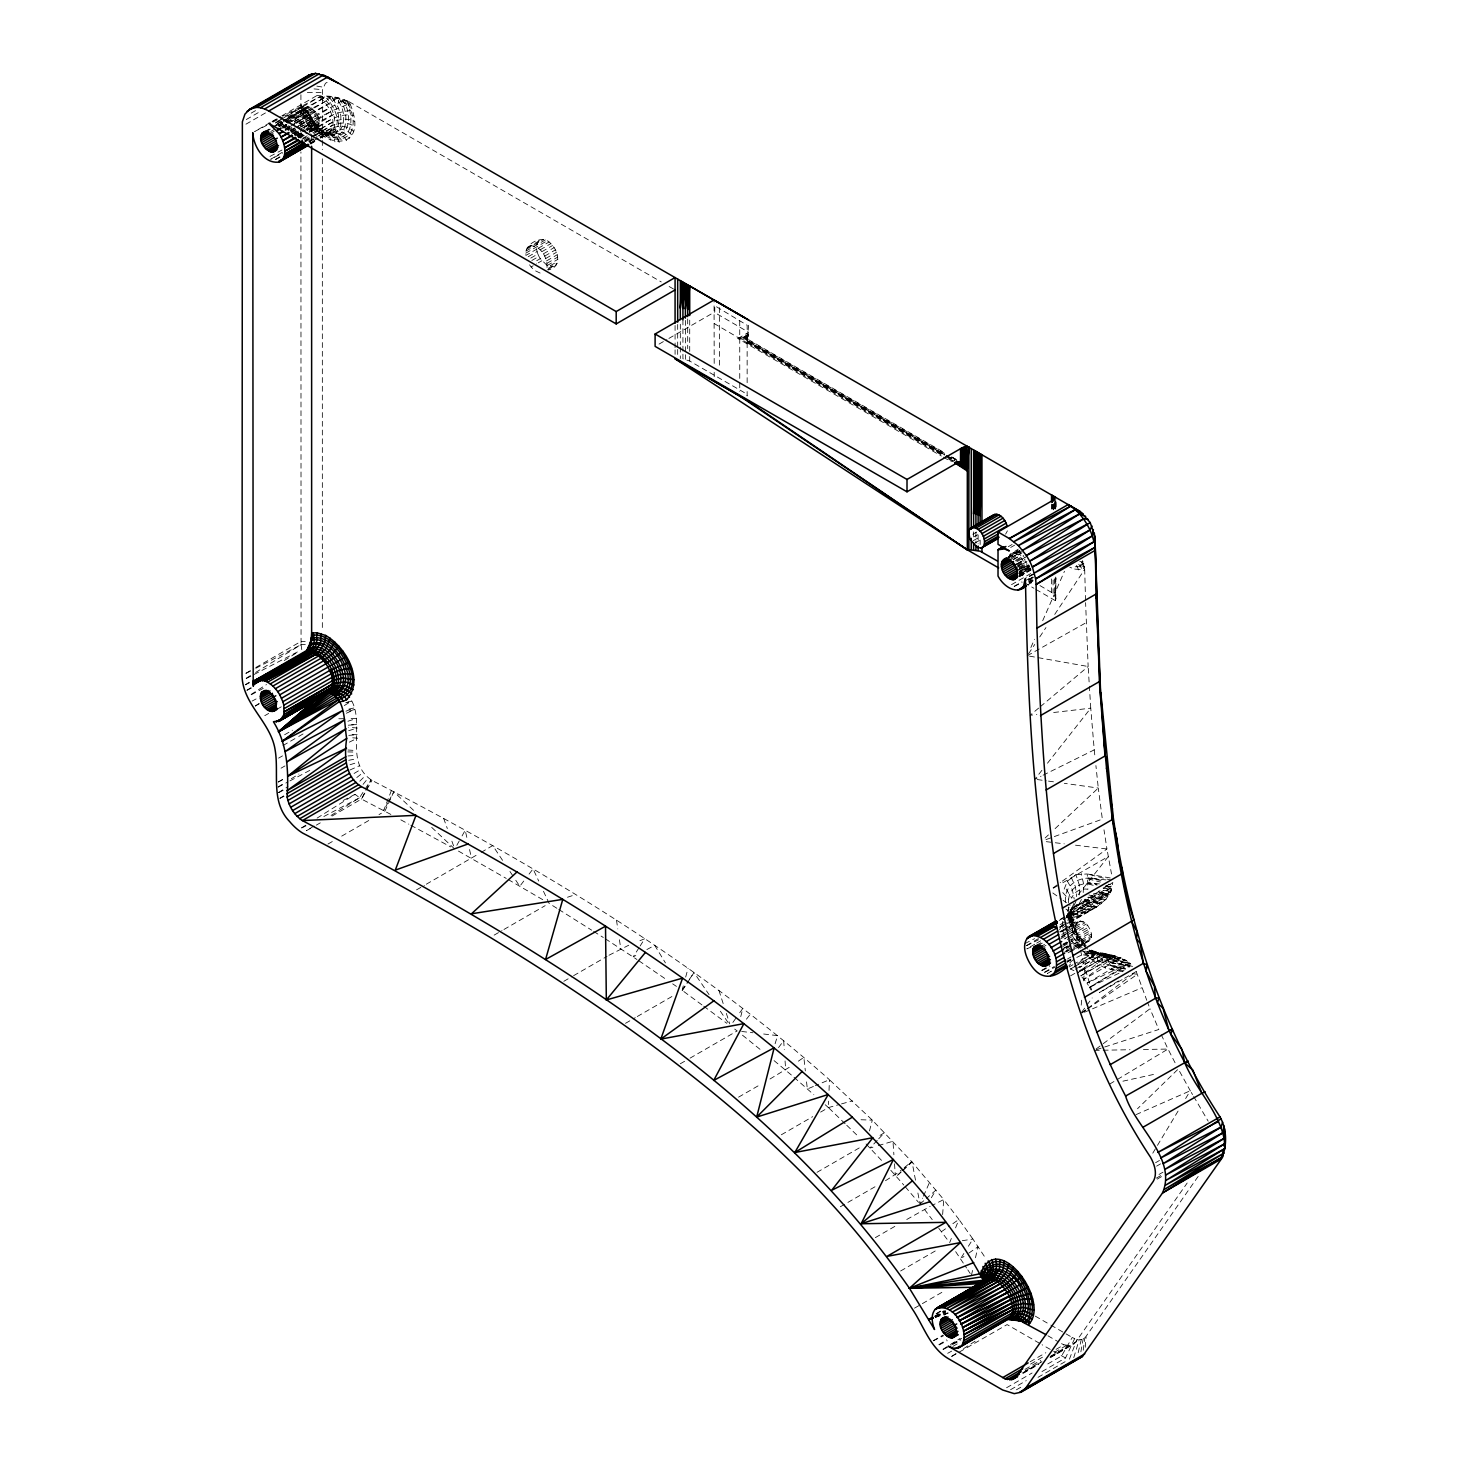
<?xml version="1.0" encoding="UTF-8"?>
<svg xmlns="http://www.w3.org/2000/svg" width="1467" height="1467" viewBox="0 0 1467 1467"><rect width="100%" height="100%" fill="white"/><g stroke="black" fill="none" stroke-linecap="round" stroke-linejoin="round"><path stroke-width="0.75" stroke-dasharray="5 3.75" d="M714.191 363.413L714.062 299.965M1069.186 936.771L1075.604 932.297L1072.029 922.853L1069.938 907.706L1071.13 918.232L1068.361 923.366M1055.782 497.368L1055.506 508.462L1055.451 501.641M1054.736 507.894L1054.773 503.456M1055.158 509.031L1055.213 502.172L1055.121 508.939M1055.708 508.481L1055.763 501.806M1053.599 509.856L1054.168 505.235M1052.169 509.012L1052.224 504.465M1071.13 918.232L1070.855 910.75M322.428 137.146C342.251 130.068 330.405 103.057 316.982 95.538L281.682 115.948M288.265 118.955L303.247 109.97L304.091 107.733C313.425 150.643 373.462 155.924 349.109 101.718C340.142 97.904 328.608 94.328 319.256 97.042L284.946 117.342M346.615 140.685C342.306 131.81 331.78 131.076 323.895 134.817C310.289 132.543 301.615 117.8 300.955 104.835L302.642 106.504C307.978 147.195 357.361 138.155 327.985 99.664L328.058 96.345L325.399 96.895L287.642 119.707M1029.229 567.711L1019.675 573.432C1031.173 571.543 1021.362 551.94 1012.193 553.004L1018.3 549.116M845.139 1123.74L828.433 1107.585L828.653 1101.149M829.038 1090.421L829.423 1079.712C692.516 958.281 533.823 864.448 371.995 780.407C344.287 762.363 364.861 726.073 351.787 700.933L345.699 702.766M1079.565 894.943L1079.217 884.693L1075.879 874.717L1067.389 881.19L1062.768 892.578L1068.673 899.051L1068.306 902.865M322.337 138.21L322.538 89.67L325.399 83.326L328.956 81.272M942.639 1214.566L943.721 1199.566L912.071 1162.011L872.315 1120.128L829.423 1079.712L815.377 1085.635M1065.922 909.118C1071.809 912.456 1074.798 922.358 1069.095 927.181M309.005 131.755L317.789 126.694L319.659 121.816L316.799 113.051L310.234 107.238L306.475 107.091L283.113 120.569M538.957 240.478L536.629 244.934L536.629 249.225L525.919 255.405C523.664 243.815 543.175 233.693 550.822 243.65C558.597 250.619 562.264 267.251 548.236 269.965M529.587 245.906C540.369 244.586 547.888 257.954 547.008 267.581L557.717 261.401M1070.195 951.936L1089.669 940.695C1093.263 936.918 1091.045 930.94 1088.679 927.071C1083.324 916.325 1071.295 922.505 1064.73 928.978M1085.268 1347.274L1086.148 1336.217L1199.181 1174.975M747.143 382.685L747.143 342.856L748.665 324.079M1075.879 874.717L1087.249 873.947L1087.891 889.314C1081.161 887.865 1074.046 891.643 1071.68 898.171L1064.547 886.343M1062.383 921.698L1062.988 931.637L1065.72 938.825M1065.5 902.095C1063.282 881.832 1085.213 873.195 1101.607 880.842M1081.197 1005.17L1081.839 998.55M1083.545 980.873L1084.81 967.615L1080.482 950.396M1122.493 971.759L1105.568 968.092L1099.058 964.883L1092.567 960.372L1091.686 951.038L1100.984 956.557L1129.627 962.975L1133.129 966.46L1108.722 962.26L1129.663 966.533M1078.813 948.947L1071.167 940.274L1079.07 936.606L1082.994 942.217L1081.968 945.61L1073.092 931.655L1067.371 916.527L1072.175 920.891M283.773 117.782L302.77 106.468L306.768 110.282L306.585 111.694C320.136 152.476 370.766 147.177 346.817 100.563C364.018 147.213 322.41 149.396 307.226 110.96L291.273 121.358M1083.214 892.504L1083.563 883.794L1081.289 873.598M1083.251 1350.208L1084.81 1337.721L1086.148 1336.217M1035.867 589.404L1055.451 600.7L1055.983 578.255M1105.843 885.866L1112.426 887.003L1070.543 913.703L1068.856 920.653L1106.045 899.179L1110.977 891.533L1112.83 882.474L1070.525 909.595L1070.543 913.703L1110.977 891.533L1100.562 889.717M321.42 134.322L321.401 130.196L316.964 125.685L306.64 129.518M1080.886 1351.785L1083.178 1338.821L1084.81 1337.721M971.429 1275.3L972.951 1268.717M975.482 1257.732L978.012 1246.748L965.744 1255.239M309.225 132.03L319.036 128.326C341.683 152.623 358.021 120.129 342.581 100.655L342.948 99.096M296.279 123.338L332.312 101.516L334.274 100.196L334.953 97.28C353.749 115.086 339.776 151.945 315.038 125.612M1078.172 1352.721L1081.289 1339.463L1083.178 1338.821M1071.423 919.149L1073.862 926.227L1072.34 929.234L1074.192 933.452M740.762 1016.631L742.797 1008.434L739.075 1013.679M869.473 1130.965L872.315 1120.128L858.598 1119.669M701.96 1004.913L682.082 990.243L683.292 985.861M685.676 977.077L688.078 968.293M1072.34 929.234L1069.938 916.875L1072.23 906.331M1068.673 899.051C1069.901 884.876 1085.543 881.099 1097.114 885.133M1073.826 903.434L1071.167 910.127M1073.771 1357.653L1079.217 1339.646L1081.289 1339.463M775.089 1043.752L777.583 1035.629L761.868 1033.795M296.591 122.586L309.317 114.371L306.768 110.282M309.39 114.114L314.378 123.521L311.371 120.001L313.865 124.347L311.627 123.356L313.094 125.373L314.58 122.88L310.381 116.535L311.627 118.534L311.627 132.507M1010.653 553.682L1008.911 556.947L1020.372 550.07M1092.567 960.372L1086.277 954.687L1087.267 951.625C1096.913 962.499 1111.179 966.588 1125.134 968.257M1075.971 901.233L1072.34 909.375L1066.564 916.582C1071.368 903.324 1084.278 900.206 1096.656 907.028L1106.045 899.179L1093.52 894.54M1007.426 530.852L1005.61 534.153M1066.747 917.113L1072.67 913.703L1063.025 919.332C1072.945 914.766 1082.756 907.816 1085.928 896.777M292.08 121.358L326.169 100.893L330.46 96.584M1069.425 1359.194L1076.98 1339.371L1079.217 1339.646M301.835 105.569L301.083 107.531L284.983 115.893M391.432 790.456L383.639 810.554L387.71 803.036M949.681 1242.659L951.349 1238.441M955.567 1227.879L958.941 1219.425L943.721 1199.566L932.132 1205.397M317.092 130.178L316.964 125.685M1059.651 929.748L1063.08 921.569M1067.353 911.355L1069.058 907.266M747.088 341.903L944.84 454.99L746.996 341.022L747.161 338.547L747.143 342.856L940.695 454.568M917.902 1193.019L919.992 1204.095L922.615 1198.136M923.476 1196.155L929.583 1182.237M1030.879 647.497L1034.51 639.245M1042.689 620.706L1064.492 571.231M413.584 810.334L393.834 791.758L384.886 811.196L378.999 814.607M1041.973 1371.572L1065.519 1357.965L1074.633 1338.638L1076.98 1339.371M332.055 816.055L361.505 799.057L371.096 779.821L364.146 790.603M388.737 801.147L393.834 791.758M1066.619 915.866L1077.016 907.688L1081.637 899.161L1100.837 904.002L1084.095 901.068L1096.656 907.028L1090.806 910.2C1083.324 906.918 1069.7 905.212 1068.434 916.472L1071.222 909.833L1068.141 919.772M456.824 845.304L461.023 837.785M462.068 835.915L465.222 830.267L467.148 838.849M390.864 814.442L361.505 799.057L365.705 791.593M366.75 789.723L371.995 780.407M1074.633 1338.638L1072.249 1337.464L1061.54 1356.003L1047.786 1363.943M931.343 1197.75L935.964 1190.067L926.392 1198.484M1152.769 1153.19L1156.289 1147.322M1157.463 1145.379L1178.569 1110.262M1185.611 1098.563L1190.305 1090.751L1178.258 1069.003L1137.512 1108.74M1076.906 904.259L1068.013 914.051L1077.658 914.564L1090.806 910.2L1081.821 904.992L1095.849 907.468L1082.628 903.874M963.874 1253.478L960.482 1258.869L963.984 1256.449M968.403 1246.253L972.914 1239.047L958.941 1219.425L948.397 1226.797M638.952 947.847L633.176 956.924L639.044 953.77M640.107 946.032L644.71 938.752L636.715 941.979M331.065 815.432L359.507 797.81L362.972 792.4M682.412 990.463L685.878 985.091M687.051 983.293L694.001 972.548L709.056 994.626M308.895 114.848L308.382 112.629L311.627 118.534L310.839 117.635M1028.495 653.86L1034.73 644.471M1039.736 636.953L1045.971 627.564M1054.718 614.416L1084.681 569.324L1082.463 560.559M682.082 990.243L688.041 981.386M689.233 979.626L694.001 972.548M1050.959 1356.975L1075.458 1342.397L1187.17 1183.025M732.877 1022.426L737.846 1015.439M1081.674 1012.212L1085.617 1006.875M1086.937 1005.078L1092.2 997.945M778.519 1047.603L783.69 1040.69L784.295 1049.694M523.756 881.062L519.776 886.288L514.862 878.88M529.074 874.094L533.053 868.867L538.719 881.062M1075.604 932.297L1073.349 925.182L1069.791 924.118M337.172 97.629L334.274 100.196L328.058 96.345M1041.9 770.34L1034.913 779.215L1041.057 776.19M1047.475 763.225L1090.751 708.158L1089.376 686.226M746.428 1019.18L750.389 1014.155M1078.153 894.778L1108.337 856.526L1061.154 883.702M363.064 784.387L368.419 777.748M1067.793 914.326L1070.58 911.19M305.484 107.659C300.13 114.811 307.923 128.326 316.799 127.262M1077.365 921.679C1072.01 928.831 1079.804 942.346 1088.679 941.282M1069.04 965.671L1070.653 963.947M877.229 1140.354L869.931 1148.074L876.202 1146.222M878.696 1138.814L884.528 1132.634L877.156 1137.182M359.8 781.178L365.851 775.218M902.517 1170.446L911.685 1161.589L900.206 1171.014M1045.127 838.005L1048.447 834.888M1055.103 828.635L1098.288 788.054L1095.904 765.591M747.675 339.482L746.85 340.234L745.694 337.997L743.237 337.117L737.883 338.547L941.356 456.017M902.682 1170.629L912.071 1162.011L915.83 1181.944M326.261 134.579C344.122 130.435 330.185 96.859 319.256 97.042L282.929 115.985M323.895 134.817C344.947 135.551 340.692 108.558 329.837 98.271L331.56 96.767L338.455 107.806L340.876 115.71L340.711 126.18L336.071 132.617L321.346 134.451M919.992 1204.095L924.778 1199.878M1038.636 708.103L1030.091 715.273L1036.839 714.484M1040.341 706.672L1088.147 666.513L1085.598 602.644M885.481 1180.715L898.574 1172.353M1080.39 948.012L1075.091 940.549L1079.07 936.606M356.793 777.51L363.468 772.32M1085.763 1009.883L1080.354 1014.009L1085.873 1010.158M1087.56 1008.526L1136.228 971.502L1146.791 1000.347M1081.876 977.004L1086.974 983.11L1126.143 960.5L1114.48 955.824L1093.979 952.321L1102.212 954.375L1077.42 972.969L1108.869 954.834L1088.606 949.809L1102.359 955.164L1125.226 960.041L1103.716 956.319L1126.143 960.5L1129.627 962.975L1089.596 987.291L1091.063 990.207M1075.733 969.339L1095.354 954.669L1114.48 955.824L1080.812 975.867L1108.869 954.834L1097.426 952.945L1115.177 956.044L1084.021 979.278L1121.008 957.914L1100.708 954.284L1115.177 956.044L1082.719 974.766M1096.051 1049.033L1101.442 1045.017M1103.239 1043.66L1150 1008.764L1147.597 1002.456M1073.954 970.677L1070.47 969.027L1075.898 965.048M1077.695 963.709L1088.514 955.732L1095.354 954.669L1090.458 952.431L1102.212 954.375L1079.602 967.413L1101.809 954.357L1090.458 952.431M1053.086 887.828L1060.513 882.456M1062.365 881.117L1106.962 848.99L1103.991 829.809M941.392 1231.712L946.655 1228.026M337.758 97.776L336.218 98.839L338.254 97.904L346.817 104.78L350.118 103.992L346.817 100.563M1087.707 1008.893L1137.31 974.345L1133.074 973.611M769.973 1079.015L791.116 1066.179M798.396 1061.154L803.843 1057.395L805.346 1070.947M300.167 125.557L344.195 99.554M1062.31 928.098L1065.702 925.824M255.24 705.957L259.017 703.482M955.916 1353.619L950.139 1357.342L1007.114 1324.591L1040.158 1343.662M963.599 1348.65L977.059 1339.958M1085.543 600.425L1084.681 569.324L1082.719 569.801L1078.392 563.75L1082.976 561.751L1079.18 561.568M251.132 694.386L266.499 684.557M944.014 1315.184L947.847 1312.745M279.885 798.25L283.626 795.866M1110.977 891.533L1069.993 917.425L1109.345 894.705L1098.691 891.111M943.043 1349.2L960.115 1338.399M246.969 690.168L250.839 687.73M936.038 1316.779L945.683 1310.691M278.565 792.51L288.009 786.587M305.704 825.224L300.02 828.8L306.035 825.829M317.092 818.109L355.032 794.344L361.505 799.057M245.337 684.704L249.225 682.283M284.25 660.535L297.874 652.082M344.305 705.572L351.787 700.933L345.772 702.931M278.015 787.009L283.699 783.47M291.31 778.757L298.901 774.026M313.993 826.013L306.401 830.707L314.396 826.269M1064.143 935.249L1067.573 933.122M936.184 1313.717L942.016 1310.104M938.917 1344.634L946.582 1339.866M1059.229 920.432L1064.767 917.003M246.163 678.231L253.736 673.61M255.625 672.454L301.065 644.691L305.338 644.435M1118.441 980.928L1099.278 992.646L1122.64 979.351M293.033 133.772L296.829 131.462M304.421 126.859L314.47 122.439M294.17 133.717L301.799 129.096M303.724 127.922L332.22 110.758L346.817 104.78L346.579 100.453L342.581 100.655M297.379 135.477L304.953 130.893M306.841 129.738L310.637 127.446M297.288 136.156L304.953 131.498M306.86 130.343L335.521 113.381L352.282 109.86M300.001 137.953L307.557 133.369M309.445 132.232L313.223 129.94M311.481 131.535C323.969 124.255 337.85 111.675 353.712 115.691M290.851 130.581L298.461 125.979M300.368 124.842L311.738 118.387M290.649 131.315L298.259 126.712M281.994 152.476L270.698 159.298L282.764 152.898M304.127 139.548L311.829 134.891M313.755 133.735C325.142 126.29 339.831 114.426 354.391 121.284M285.148 129.481L294.684 123.741M286.743 129.059L294.372 124.475M275.521 159.408L281.407 155.887M304.934 141.731C312.324 133.24 331.45 126.089 334.953 141.841M281.701 127.097L289.366 122.513M282.544 127.061L290.173 122.494M305.888 141.474L313.626 136.834M315.552 135.679C325.931 127.867 341.389 117.543 354.317 126.492M354.097 773.457L361.34 769.111M1009.534 555.039L1017.163 550.455M1014.064 552.967L1017.878 550.693M1016.099 553.682L1019.913 551.39M1012.67 557.002L1020.298 552.417M1018.208 555.021L1022.022 552.747M1013.147 559.587L1020.775 555.021M1016.026 561.146L1023.673 556.561M1021.986 559.257L1025.818 556.965M1017.456 563.731L1025.103 559.147M1015.421 568.371L1026.882 561.494M1019.345 569.123L1026.992 564.538M1024.883 567.142L1028.697 564.85M1019.547 571.617L1029.101 565.895M1024.81 569.489L1028.624 567.197M1024.204 571.397L1029.926 567.967M1021.545 573.45L1030.714 568.169M1109.657 1084.113L1115.488 1080.592M1117.432 1079.437L1168.007 1049.052L1160.654 1033.391M278.675 124.677L286.34 120.111M278.107 125.373L285.735 120.844M309.574 141.455L317.422 136.779M309.134 141.914L316.909 137.293M318.852 136.138C327.875 127.959 343.131 121.504 353.455 131.15M426.329 884.198L479.196 853.556M481.139 852.419L492.71 845.542L502.558 860.359M276.071 122.329L281.847 118.919M283.039 118.479L275.411 122.99L279.647 121.101M310.032 143.088L318.009 138.283L309.665 142.592M331.487 130.435L319.971 137.128C328.388 128.876 343.425 124.952 351.86 135.147M1079.345 971.832L1108.3 954.724M1034.73 944.235L1026.845 948.856L1030.898 947.114M1036.692 943.098L1040.635 940.787M1063.74 944.565L1067.664 942.272L1063.538 944.216M1066.014 947.774L1069.938 945.463M1041.827 970.274L1049.657 965.689M310.509 143.784L318.394 139.163M330.093 132.36L320.301 138.063C328.168 129.738 342.838 127.904 349.549 138.356M1019.29 568.041L1026.973 563.548M1026.607 945.5L1038.434 938.587M1044.614 972.163L1054.406 966.441M1047.401 973.501L1051.326 971.209L1047.42 973.501M1067.004 962.077L1070.928 959.785M1070.47 969.027L1076.173 965.726M1078.08 964.626L1095.152 954.687L1086.9 953.275L1088.514 955.732L1074.889 963.599M251.205 113.124L257.092 109.713M246.291 119.542L260.044 111.602M245.961 124.182L265.6 112.849M270.111 122.623L254.671 131.517L270.882 123.21M272.037 121.523L280.362 116.682M276.291 124.53L281.169 121.706M264.793 131.553L270.625 128.179M272.587 127.061L281.316 122.018M283.259 120.881L307.612 106.834M266.059 131.608L271.908 128.234M273.852 127.097L281.627 122.605M283.589 121.486L308.895 106.871M278.418 125.612L282.984 122.971M284.928 121.853L310.234 107.238M270.753 131.498L276.603 128.124M278.547 127.006L311.627 107.898M270.203 133.57L274.091 131.333M281.884 126.822L286.212 124.328M287.715 123.466L313.021 108.851M282.673 128.344L286.56 126.107M294.354 121.614L314.378 110.043M285.221 129.041L290.338 126.07M291.053 125.667L315.643 111.455M287.587 129.903L291.86 127.446M299.268 123.173L316.799 113.051M290.539 130.508L294.794 128.032M296.371 127.134L317.789 114.774M291.328 132.287L318.596 116.553M291.365 134.414L297.764 130.728M299.708 129.591L319.183 118.369M294.665 134.487L298.553 132.25M300.515 131.113L319.549 120.129M296.059 135.441L319.659 121.816M297.453 136.101L305.906 131.223M307.19 130.49L319.549 123.356M298.81 136.468L302.697 134.212M309.445 130.325L319.183 124.695M298.131 137.641L303.009 134.817M309.812 130.893L318.596 125.832M298.314 137.916L307.061 132.874M527.185 247.813L541.818 239.359M526.396 249.298L543.505 239.433M525.919 251.114L545.302 239.91M525.754 253.168L547.173 240.79M538.316 248.235L549.025 242.055M528.193 256.725L537.105 251.572L536.629 249.225M540.131 249.83L550.822 243.65M530.761 258.1L537.894 253.993L537.105 251.572M541.818 251.719L552.527 245.539M531.824 260.484L538.957 256.377L537.894 253.993M543.34 253.846L554.049 247.666M536.72 260.723L540.278 258.65L547.173 265.527L554.049 266.609M544.66 256.12L555.37 249.94M529.587 264.83L531.109 266.957L536.464 263.858M538.242 262.831L541.818 260.778M545.724 258.504L556.433 252.324M546.513 260.924L557.222 254.745M547.008 263.29L557.717 257.092M547.173 265.527L557.882 259.347M548.31 268.351L557.222 263.198M547.521 269.836L556.433 264.702M659.05 344.103L666.917 339.555M668.897 338.419L714.777 311.939L714.777 305.723L747.161 325.252L747.253 341.811L942.071 454.385M737.883 338.547L748.665 332.312L714.191 312.269M245.961 673.188L253.828 668.659M255.79 667.522L300.918 641.464L305.209 641.464M255.295 706.067L259.237 703.812M264.775 715.676L268.699 713.42M277.391 709.038L281.297 706.801M284.598 734.765L292.446 730.236M283.003 745.511L296.756 737.589M298.718 736.452L304.604 733.06M278.583 758.127L282.508 755.872M281.059 768.176L284.983 765.921M278.253 781.966L284.14 778.555M316.359 825.132L320.283 822.859M327.966 844.057L333.853 840.664M341.701 836.135L371.151 819.136M1008.251 546.714L1012.102 544.495M416.518 889.864L424.366 885.335M1010.69 547.448L1014.541 545.229M1008.067 557.112L1019.748 550.363M1008.232 557.423L1019.895 550.675M1008.544 558.01L1020.225 551.28M1011.166 557.643L1021.564 551.629M1011.276 559.037L1021.014 553.426M1013.11 559.734L1020.904 555.241M1015.421 560.394L1023.764 555.571M1017.254 561.476L1025.03 556.983M1016.814 563.988L1024.608 559.495M1017.273 564.923L1024.993 560.467M1017.438 565.914L1025.598 561.201M1018.942 567.289L1026.735 562.796M1018.832 569.508L1026.625 565.015M1019.198 571.268L1029.357 565.4M1019.07 573.084L1029.045 567.326M1019.198 574.496L1030.201 568.132M1018.832 575.853L1030.512 569.104M1019.198 576.421L1030.879 569.673M1020.39 575.853L1030.017 570.296M1019.382 576.696L1031.063 569.966M1011.497 584.673L1030.751 573.542M1029.247 576.219L1033.098 574M1014.192 586.305L1021.912 581.849M1029.064 579.227L1032.915 577.008M1028.44 580.712L1032.31 578.493M1028.422 581.904L1032.273 579.685M1029.101 582.344L1032.951 580.125M1029.266 583.041L1033.116 580.822M1027.78 584.82L1031.631 582.582L1027.872 584.93M494.141 935.121L502.007 930.591M503.97 929.455L545.174 905.652M563.823 981.313L571.672 976.784M573.634 975.647L607.008 956.392M608.97 955.255L628.738 945.225M625.492 1023.324L635.303 1017.658M637.265 1016.521L672.601 996.13M680.266 1063.795L688.115 1059.266M690.077 1058.129L737.186 1030.934L733.793 1028.44M738.561 1097.151L760.144 1084.681M1070.543 913.703L1111.583 890.011L1103.147 887.847M1060.128 924.668L1067.921 920.176M1069.865 919.057L1077.658 914.564M1067.151 922.688L1059.486 927.126L1068.104 923.311M1069.076 921.588L1084.425 912.731L1079.144 908.458L1090.219 910.439L1079.767 907.835M1069.113 922.193L1101.772 903.324L1087.909 897.602M1070.011 922.211L1090.806 910.2M1068.985 923L1096.656 907.028M1036.491 945.28L1042.322 941.906M1059.834 931.802L1063.74 929.546M1060.036 932.077L1063.923 929.84M1064.877 929.289L1079.492 920.854M1037.939 945.61L1043.789 942.254M1061.503 931.783L1080.757 920.891M1065.867 930.628L1082.114 921.258M1040.69 946.637L1044.577 944.4M1061.851 934.424L1065.996 932.04M1067.701 931.05L1083.508 921.918M1042.083 947.59L1045.971 945.335M1061.54 936.349L1065.867 933.856M1067.389 932.975L1084.902 922.871M1061.209 937.285L1064.785 935.231L1062.236 932.389M1060.953 938.678L1086.258 924.063M1064.162 938.972L1087.524 925.475M1067.261 939.43L1088.679 927.071M1062.786 944.308L1066.674 942.052M1068.251 941.154L1089.669 928.776M1063.703 944.913L1067.261 942.859M1063.208 946.307L1067.811 943.648M1069.058 942.933L1090.458 930.573M1063.245 948.434L1067.701 945.867M1069.095 945.06L1091.063 932.37M1066.106 948.764L1091.411 934.149M1065.996 950.579L1091.54 935.836M1066.106 951.973L1091.411 937.376M1070.69 950.488L1091.063 938.715M1068.068 952.78L1090.458 939.852M1067.444 959.015L1071.02 956.942M1067.132 962.114L1070.782 960.023M1069.81 962.719C1082.701 950.414 1099.425 950.946 1115.177 956.044M1069.058 966.973L1072.945 964.718M781.324 1134.78L812.736 1116.644M820.585 1112.114L828.433 1107.585L839.326 1104.504M1074.302 966.826L1095.354 954.669L1081.656 950.928M1070.525 975.867L1077.677 971.741M1079.455 970.714L1084.81 967.615L1091.65 990.06M1089.596 987.291L1130.452 963.691L1106.411 958.996L1129.627 962.975L1086.974 983.11L1089.596 987.291L1123.227 971.191M1124.584 978.232L1136.228 971.502M817.009 1172.316L862.156 1146.259M840.334 1206.773L875.671 1186.381M875.341 1237.635L894.98 1226.302M906.753 1219.499L930.206 1206.387M900.61 1270.99L935.928 1250.581M1155.574 1162.708L1159.498 1160.452M1156.601 1166.155L1160.525 1163.881M914.491 1308.161L920.396 1304.768M922.358 1303.631L943.941 1291.162M1159.04 1174.444L1162.964 1172.188M1156.344 1178.129L1162.249 1174.737M1157.17 1179.138L1163.074 1175.745M934.662 1316.156L944.345 1310.581M933.25 1340.71L943.079 1335.043M954.375 1337.189L960.207 1333.815M952.083 1343.992L961.729 1338.436M952.872 1346.413L958.648 1343.075M1030.127 1361.779L1045.824 1352.721M1030.567 1364.09L1044.302 1356.15M1056.075 1349.347L1063.923 1344.817L1070.58 1345.642M1025.048 1369.353L1040.763 1360.294M1054.498 1352.354L1066.271 1345.551M1025.323 1370.765L1041.02 1361.706M1050.849 1356.04L1068.508 1345.826M1022.462 1372.984L1042.083 1361.651M1049.932 1357.122L1075.458 1342.397M1023.489 1372.837L1037.224 1364.915M1023.067 1373.369L1038.764 1364.31M1050.537 1357.507L1074.101 1343.9M1006.582 1387.745L1032.09 1373.002M1010.561 1389.707L1026.277 1380.63M1016.429 1389.781L1022.316 1386.388M1038.031 1377.33L1065.5 1361.468M310.619 143.949L314.561 141.676M972.804 534.245L976.619 532.044M973.74 536.94L977.554 534.758M973.226 540.681L978.966 537.38M974.987 543.01L980.726 539.728M1053.288 888.232L1059.192 884.839M1060.403 919.277L1070.323 913.574M936.148 1313.937L941.924 1310.673M310.436 143.546L318.247 139.072M936.038 1317.036L945.683 1311.571M745.694 337.997L748.243 336.566M1027.248 655.749L1086.167 622.65M308.528 141.144L316.505 136.779M318.504 135.679L332.441 128.032M275.576 159.591L281.554 156.309M1069.48 912.621L1073.881 911.007L1084.425 912.731M947.682 1353.307L951.698 1351.107M304.898 140.355L312.929 136.046M314.928 134.964L332.954 125.227M304.696 141.034L318.651 133.497M646.874 949.552L654.704 945.335L665.431 962.902M252.067 701.098L256.083 698.952M278.253 782.039L284.121 778.904M302.77 138.173L310.839 133.882M312.856 132.819L333.009 122.109M270.02 156.419L275.998 153.228M277.996 152.165L281.994 150.037M301.945 139.42L305.943 137.293M746.41 338.95L747.895 338.144M251.279 694.735L263.271 688.371M278.088 787.156L287.917 781.948M289.898 780.902L311.554 769.46M1105.018 886.6L1110.867 883.501M943.153 1349.53L951.001 1345.367M952.963 1344.322L960.793 1340.16M299.25 137.275L307.226 133.094M247.024 690.334L253.021 687.198M323.859 816.496L359.507 797.81M1014.265 586.47L1022.077 582.362M1024.039 581.335L1031.869 577.228M298.094 136.834L302.165 134.707M310.27 130.453L332.606 118.754M278.675 792.657L284.616 789.558M272.844 121.248L280.912 117.048M245.979 673.408L253.846 669.3M255.808 668.274L301.065 644.691L300.918 151.926M246.346 678.487L297.819 651.733M245.374 684.869L249.353 682.797M1029.394 576.366L1033.391 574.275M952.138 1344.175L959.968 1340.104M272.899 122.164L282.966 116.938M294.482 134.561L298.406 132.525M306.236 128.473L331.725 115.27M294.684 135.734L304.641 130.545M343.168 800.487L355.032 794.344M287.697 116.938L321.915 99.279M279.995 798.396L283.993 796.343M1029.394 576.384L1033.391 574.312M277.355 123.466L285.46 119.304M287.495 118.259L301.707 110.96M290.979 132.012L298.865 127.959M300.845 126.951L330.442 111.73M292.3 132.745L296.279 130.71M304.237 126.602L308.217 124.567M939.155 1344.909L947.297 1340.728M278.308 125.594L288.339 120.459M290.338 119.432L324.445 101.957M279.225 126.51L302.77 114.481M282.819 127.409L286.817 125.373M294.812 121.303L326.738 104.982M284.506 128.051L292.391 124.017M294.372 123.026L304.237 117.983M285.093 130.6L291.034 127.556M298.993 123.503L328.773 108.283M288.229 130.508L292.19 128.473M300.13 124.42L306.071 121.376M1044.687 972.419L1054.7 967.321M1066.711 961.215L1070.727 959.161M1024.865 943.574L1034.675 938.623M934.901 1316.467L944.95 1311.406M1020.243 569.233L1028.294 565.235M933.342 1340.82L943.556 1335.74M1018.043 566.115L1026.056 562.136M1041.9 970.586L1049.914 966.606M1043.092 775.181L1094.235 749.875L1090.751 708.158L1052.554 712.632M315.918 131.975C320.374 128.252 327.214 131.828 325.931 137.715M349.311 742.155L357.398 738.176L350.98 737.663M1026.607 945.665L1038.508 939.815M1064.492 952.138L1068.471 950.231M747.437 340.802L944.601 454.477M1063.997 948.269L1067.958 946.398M744.924 337.52L748.427 335.87M748.463 335.613L744.631 337.41L944.565 452.79M744.007 337.227L748.555 335.081M346.414 713.237L354.372 709.533L346.23 712.137M747.216 333.174L748.665 333.963L743.237 337.117L748.61 334.623M1073.496 943.556L1082.426 941.319L1087.212 946.985M349.898 770.01L359.543 765.719M1136.081 1114.608L1190.305 1090.751L1192.543 1094.565M935.102 1316.761L945.5 1312.213M1084.461 1012.248L1141.968 987.731M813.378 1086.479L807.345 1089.027L806.337 1079.987M345.955 711.22L353.914 707.993L345.57 709.808M935.286 1317.073L945.977 1313.002M1076.063 946.472L1082.151 944.656L1086.148 945.555M1045.989 839.619L1052.242 837.345M1054.333 836.575L1102.34 819.154L1098.288 788.054L1064.345 783.323M567.491 897.254L575.669 894.522M935.341 1317.366L948.25 1313.093M347.917 721.251L356.188 718.555L347.496 718.665M1096.399 1049.675L1158.82 1029.486L1150 1008.764M348.688 730.713L357.196 728.035L348.541 727.247M1078.667 569.929L1076.595 565.584L1083.893 564.117L1081.289 562.833L1084.461 566.629L1082.719 569.801L1074.321 569.049L1069.791 567.197M350.008 764.729L358.113 762.217M878.293 1145.599L892.963 1141.253L893.898 1154.767M841.508 1103.899L852.4 1100.837M1084.498 952.321C1096.564 948.544 1109.675 957.713 1111.894 969.907L1125.171 970.787M1122.933 1081.179L1156.124 1073.881M348.724 760.291L357.086 758.714M962.352 1240.697L972.914 1239.047L985.751 1258.448M348.798 735.37L357.325 734.655L348.761 734.692M1072.872 913.721L1084.113 912.804L1076.485 911.154M347.991 755.963L356.518 755.303M348.321 725.193L356.829 724.606L348.302 724.863M1076.191 931.508L1070.543 932.517L1075.091 940.549M329.855 133.332L337.465 135.202L343.131 142.061M339.207 142.446C336.071 129.664 319.733 136.303 313.736 125.979M1094.254 1050.372L1100.947 1050.262M1103.184 1050.225L1130.012 1049.73M1143.435 1049.492L1168.007 1049.052L1175.195 1063.025M338.822 718.757L345.332 718.683M307.355 92.458L322.337 92.458M347.826 751.911L356.389 752.094M347.972 750.004L356.499 750.591M316.982 95.538L320.631 95.795M314.03 88.919L322.538 89.67M1110.354 965.323L1129.572 967.01M1105.935 879.888L1088.001 878.165L1101.552 880.512M1099.388 883.923L1088.312 882.804L1097.078 884.326M1089.266 950.561L1103.111 959.821L1130.452 963.691M741.679 1031.466L752.883 1032.768M1046.301 841.673L1053.049 842.48M1055.286 842.755L1064.272 843.837M1075.513 845.194L1106.962 848.99L1111.509 873.965M1105.861 886.196L1112.426 887.003L1070.525 909.595L1112.701 885.243L1108.612 884.179M1105.513 957.841L1126.143 960.5M1037.169 779.545L1046.228 780.792M1048.502 781.122L1055.286 782.058M326.518 133.112L329.25 133.515M1102.359 955.164L1121.008 957.914M1086.9 953.275L1095.354 954.669M316.854 86.113L323.125 87.176M1125.226 968.55L1110.574 966.001L1125.537 969.21M1110.226 877.963L1087.249 873.947L1110.556 879.98M1093.612 893.348L1108.429 895.934L1098.16 892.614M1088.056 897.144L1105.054 900.133L1088.789 895.09M1083.435 954.852L1088.514 955.732M1029.504 656.134L1088.147 666.513L1089.247 684.044M1102.212 954.375L1085.25 949.956M1108.208 961.27L1133.129 966.46M747.143 391.542L747.161 395.98A15.147 8.747 0 0 0 743.237 391.964L689.71 361.047L682.925 358.792L682.925 354.207M1084.993 899.363L1101.772 903.324M1088.899 894.98L1106.045 899.179M1098.618 892.009L1109.345 894.705M1088.367 884.069L1094.694 885.683M1088.147 878.898L1100.415 882.07M1080.097 565.473L1084.461 566.629L1073.734 566.812L1074.321 569.049M540.131 273.064L534.593 270.441L531.109 266.957M1081.289 562.833L1083.765 563.53M319.036 128.326L324.299 131.883M325.161 132.323L328.81 135.056L330.478 140.245M1061.54 1343.644L1063.923 1344.817M1065.519 1357.965L1042.102 1344.781M400.858 819.851L408.835 824.179M410.833 825.261L450.736 846.899M458.456 851.08L506.262 878.421M322.08 130.618C347.202 149.267 352.135 111.712 338.254 97.904L338.639 102.782M1095.299 952.303L1100.984 956.557L1105.568 968.092M946.802 456.109L954.705 460.638M743.237 337.117L944.73 453.45M952.321 457.319L956.264 459.574L951.441 457.007M946.582 455.614L954.485 460.143M349.109 101.718L661.25 281.939M669.154 286.505L675.077 289.916M951.881 457.044L955.879 459.354M951.405 457.301L955.347 459.574M741.55 337.172L945.023 454.642M947.004 455.797L954.889 460.345M946.783 456.054L954.705 460.601M739.735 337.648L943.226 455.137M945.188 456.274L953.092 460.84M948.599 459.134L954.522 462.563M943.336 457.154L951.239 461.72M1018.685 573.285L1026.405 577.76M1028.349 578.878L1032.218 581.097M1039.938 585.571L1053.086 593.31L1055.983 598.444M1024.131 582.619L1033.923 588.267M1091.631 950.488L1096.326 954.265L1099.058 964.883M1035.299 1316.137L1048.923 1324.004M1050.867 1325.123L1072.249 1337.464M1047.933 1335.795L1057.652 1341.406M949.938 458.933L953.88 461.206M508.187 879.54L543.248 899.968M714.191 323.547L747.143 342.856M556.855 908.256L549.098 903.397L543.45 891.202M558.78 909.485L591.696 930.188M593.64 931.398L603.322 937.486M605.248 938.715L636.935 959.491M638.823 960.775L665.156 978.709M672.675 983.844L676.452 986.411M1091.503 950.103L1094.235 951.991M1052.793 892.945L1061.356 899.088M1063.062 900.316L1066.491 902.755M703.738 1006.215L726.843 1023.306M742.485 1035.207L761.923 1050.849M774.063 1060.623L792.345 1075.824M794.014 1077.291L813.837 1094.73M825.188 1104.724L828.433 1107.585M1085.323 947.535L1076.503 937.505M1082.243 947.865L1074.156 938.678M431.701 827.37L454.733 849.063L451.029 838.794M321.2 95.85L323.639 98.197L324.317 96.07L327.985 99.664M316.12 125.52L321.401 130.196M846.752 1125.281L858.03 1136.192M866.08 1143.985L881.869 1160.764M890.817 1170.299L903.782 1185.024M1084.443 944.766L1078.153 936.808M1087.579 949.039C1076.833 937.633 1069.04 922.706 1068.269 906.881M1083.324 951.349L1086.277 954.687M311.187 118.9L314.58 122.88L309.317 114.371M905.249 1186.766L918.525 1202.372M314.085 122.238L317.862 126.804M924.412 1209.303L932.242 1219.645M938.77 1228.264L948.287 1240.825M331.762 96.785L334.274 100.196M1082.994 942.217L1075.971 931.142M311.132 118.955L314.378 123.521M328.535 96.382L329.837 98.271M720.352 1011.203L729.136 1024.076M1067.389 881.19L1072.377 889.901L1074.192 899.051M955.677 1251.663L966.551 1268.001M967.78 1269.835L970.2 1273.484M509.948 871.471L513.633 877.028M1193.661 1096.454L1208.185 1121.191M538.957 256.377L540.278 258.65M1071.203 877.284L1075.458 886.746L1076.613 896.575M344.323 99.793L346.817 104.78M1073.349 925.182L1073.862 926.227M309.537 114.481L311.499 118.442M443.621 818.274L447.325 828.543M718.94 990.463L723.653 1005.06M726.348 1013.404L729.722 1023.838M1079.95 948.25L1069.92 905.212M469.55 849.558L471.475 858.14M308.162 115.471L307.226 110.96L306.585 111.694L305.686 109.255L305.613 112.574L304.989 108.595L303.247 109.97L302.77 106.468M616.488 920.176L617.79 928.886M619.422 939.76L620.743 948.452M301.065 644.691L301.78 649.661M1094.235 749.875L1094.95 756.624M1053.398 503.896L1053.838 509.672M894.522 1163.789L895.292 1175.049M785.065 1060.953L785.67 1069.956M1052.444 504.281L1052.499 508.737M1054.351 503.309L1054.406 509.929M1054.846 501.329L1054.901 508.132M1055.58 501.659L1055.598 508.315M1055.25 502.044L1055.268 508.682M739.735 320.925L739.753 380.576M739.753 382.777L739.753 391.634M714.191 372.27L714.209 376.707M1055.983 501.952L1055.983 508.682M1055.782 501.916L1055.782 508.811M1055.782 577.044L1055.782 599.801M1055.231 501.549L1055.231 508.847M1055.231 577.961L1055.451 600.7M1054.333 503.199L1054.333 510.278M1054.333 578.933L1054.333 594.465M1053.086 504.171L1053.086 510.351M1053.086 579.978L1053.086 593.31M1051.546 504.061L1051.546 509.324M1051.546 578.933L1051.546 592.265M980.139 540.094L980.139 544.532M978.122 534.923L978.122 543.817M975.922 532.173L975.922 543.285M973.611 531.861L973.611 536.299M719.362 307.667L719.38 366.805M689.71 320.118L689.71 354.225M689.71 356.499L689.71 361.047M687.693 318.907L687.693 348.633M685.401 320.429L685.401 352.447M685.401 354.739L685.401 359.305M682.925 319.898L682.925 351.933M680.321 324.207L680.321 344.8M680.321 347.092L680.321 358.535M677.681 324.464L677.681 347.166M677.681 349.439L677.681 356.261M675.077 325.472L675.077 347.679M675.077 349.898L675.077 354.354M322.337 140.484L322.337 149.634M322.337 158.784L322.337 630.021M311.627 134.781L311.627 143.931M300.918 94.732L300.918 131.333M300.918 133.625L300.918 138.21M900.995 1171.931L896.41 1176.369L901.105 1172.06M1029.321 566.519L1019.73 572.112L1029.412 566.61M1033.135 577.246L1029.174 579.355L1033.135 577.264"/><path stroke-width="1.5" d="M748.665 319.953L714.062 299.965L655.107 334.018L655.107 346.377L907.009 491.812L955.182 463.994C960.427 459.886 967.597 464.984 967.321 471.017L967.321 549.813L998.66 567.912M1020.867 1392.256L1025.836 1387.91L1162.524 1192.928C1177.433 1158.435 1134.413 1125.794 1125.592 1096.051C1050.427 952.798 1043.404 786.44 1036.912 628.169L1095.794 594.19L1100.965 702.711L1094.895 536.482L1090.201 522.564L1080.427 511.671L327.691 76.999L315.533 73.35L308.767 75.129L249.885 109.126L244.952 114.096L242.367 121.798L242.037 675.462C242.422 704.38 270.992 722.094 275.154 750.059C279.133 774.044 270.478 801.881 289.659 821.575C293.382 826.031 297.654 830.029 302.605 833.054C366.182 865.952 428.749 900.72 490.216 937.395C588.725 997.578 684.227 1063.538 769.552 1141.583C823.464 1191.699 873.268 1246.822 912.529 1309.297C923.642 1325.985 930.078 1347.77 948.232 1358.589L1002.658 1390.001L1014.265 1393.65L1020.867 1392.256L1082.481 1356.443L1221.406 1158.93C1227.329 1146.112 1226.98 1129.407 1220.012 1116.9C1149.78 1010.103 1117.249 883.446 1106.393 757.375L1104.999 755.982L1099.37 681.605L1094.895 536.482M1072.78 955.695L1133.808 919.919C1128.343 903.122 1122.988 885.316 1122.182 867.896L1119.798 864.943L1116.992 838.721L1112.389 819.503L1112.408 808.299L1112.261 818.458L1112.224 806.997L1100.818 692.882C1108.172 818.971 1124.584 948.892 1184.474 1062.053C1195.843 1090.036 1221.039 1112.83 1224.945 1143.618L1166.1 1180.275L1224.853 1148.606L1224.963 1132.047M675.077 358.792L739.771 396.072L967.321 549.813L747.161 400.399L675.077 358.792L967.321 549.813L968.88 549.63L968.88 447.178L966.57 446.408L964.387 464.489L964.369 446.94L962.352 463.059L962.352 447.655L967.321 446.28M966.331 466.964L956.447 461.243L966.331 466.964L966.57 446.408L965.194 465.259L959.29 461.848M1053.691 500.742L1053.746 496.176L1053.783 500.669M1052.261 502.191L1052.352 495.369L1052.426 502.062M292.887 662.259C306.181 658.463 311.187 645.498 311.627 633.102L316.78 632.735L325.637 635.449L324.757 641.886L320.356 650.138L315.717 654.429L267.544 682.228C262.685 679.129 255.038 680.193 253.204 686.281L252.746 132.635C253.424 146.04 263.858 164.176 279.133 162.067L308.657 145.068M325.454 692.717C346.487 693.158 343.81 723.965 346.689 738.414C344.177 755.432 344.727 776.52 361.304 786.587C536.39 877.834 708.891 979.993 852.327 1117.194C901.527 1167.017 951.423 1219.48 983.99 1281.865L909.43 1288.246C760.548 1074.688 527.276 940.732 302.404 820.585C294.354 815.322 288.926 806.447 287.147 797.058C288.669 771.349 287.587 744.319 273.43 721.746L280.179 720.572L328.168 692.901C334.861 689.178 343.131 693.561 346.634 699.704C364.77 679.753 345.625 646.91 325.637 635.449M981.075 454.22L980.139 515.65L981.955 454.733L981.955 522.655M977.04 451.891L975.922 514.404L978.122 452.514L978.122 523.829M979.149 453.12L978.122 514.935L980.139 453.688L980.139 524.544M974.785 450.589L973.611 514.092L975.922 451.249L975.922 525.516M1224.23 1146.497L1224.908 1135.036M1224.945 1143.618L1165.825 1174.994L1224.322 1138.3L1224.578 1128.838M964.369 446.94L963.782 463.902L959.803 461.61M312.746 632.864C315.588 639.539 314.396 648.744 307.832 652.778L259.879 680.56L311.866 651.568L316.597 644.288L316.78 632.735M688.738 285.442L687.693 309.757L689.71 286.01L744.888 317.862M982.688 547.338C988.391 540.149 979.608 525.003 970.476 528.157L968.66 531.457L969.925 539.141L977.169 547.374L981.111 548.053L997.963 538.554M686.574 284.195L685.401 308.987L687.693 284.836L687.693 316.615M1036.912 628.169L1036.105 584.453L1094.84 547.484L1094.364 533.071M681.623 281.334L680.321 308.198L682.925 282.086L682.925 319.898M684.172 282.819L682.925 308.473L685.401 283.516L685.401 318.137M1221.773 1154.511L1221.406 1158.93L1162.524 1192.928L1222.598 1156.968L1222.946 1150.623M273.082 673.316L252.856 683.915L304.861 654.777L308.95 645.828M1025.286 1323.014C1044.467 1300.404 1001.466 1238.221 982.01 1276.198C996.423 1232.775 1046.815 1297.708 1028.422 1321.18L1025.286 1323.014C1019.968 1316.247 1011.02 1317.018 1004.235 1320.575C1009.461 1315.459 1016.209 1322.464 1020.5 1319.291C1028.679 1311.736 1025.378 1298.845 1021.362 1289.951C1017.42 1273.686 987.328 1256.816 983.99 1281.865C992.481 1237.249 1045.604 1300.312 1022.462 1320.502L1022.371 1321.95L1045.989 1334.677M961.362 462.71L962.352 447.655L907.009 479.452L907.009 491.812M967.321 471.017L954.522 462.563L967.266 469.935L968.88 447.178L966.57 467.441L956.686 461.775M260.778 137.256C262.868 123.998 278.675 138.246 276.841 146.535C274.751 159.793 258.944 145.545 260.778 137.256L268.571 132.764M277.391 709.038C268.003 717.583 255.771 699.722 262.19 691.709C271.248 688.353 280.142 703.573 274.494 710.725M940.2 1323.032C942.272 1309.774 958.079 1324.023 956.246 1332.311C954.173 1345.569 938.367 1331.321 940.2 1323.032L947.975 1318.54M1004.18 559.349C1013.184 558.047 1021.931 573.359 1014.504 579.52C1004.345 581.079 994.993 561.549 1007.077 557.68M1049.749 963.746C1040.341 972.273 1028.11 954.43 1034.528 946.398C1043.587 943.061 1052.481 958.281 1046.833 965.433M1052.994 974.932C1063.703 960.628 1048.116 933.635 1030.366 935.744M968.88 447.178L967.065 468.908L955.769 462.307M303.889 655.419L303.412 656.758C320.063 633.066 353.419 686.593 326.114 693.799L278.198 721.544L328.168 692.901C336.016 687.143 330.478 677.057 331.505 669.465C327.416 659.728 314.671 645.517 303.816 654.722L254.323 684.08L275.448 671.959M1006.014 1319.768C1026.552 1311.626 1004.198 1269.964 985.017 1280.214L935.304 1309.206C930.408 1314.835 932.113 1323.179 934.552 1329.505L909.43 1288.246L960.408 1242.604L886.948 1256.394L945.793 1222.341L861.129 1223.753L893.458 1159.443L831.679 1190.287L872.883 1137.695L794.821 1152.53L828.232 1094.51L756.697 1117.084L774.173 1047.75L713.714 1080.446L743.916 1023.618L660.792 1039.131L682.577 978.141L606.329 999.981L605.523 926.19L545.559 959.51L562.778 899.363L471.475 913.794L517.044 871.93M1017.511 1376.724L1011.698 1379.64L1005.042 1378.815L948.232 1346.211L953.568 1348.246L958.318 1347.935L1011.918 1316.596L1018.171 1316.009L1022.554 1317.238L1028.422 1321.18L1028.514 1324.591C1051.399 1301.632 997.523 1228.429 980.671 1273.631L909.43 1288.246L975.775 1287.274M1224.322 1138.3L1164.835 1169.401L1223.001 1132.744L1223.79 1125.519M961.894 1345.294C970.255 1330.257 952.963 1300.954 935.304 1309.206L983.257 1281.626C1001.356 1263.765 1028.422 1305.905 1010.176 1318.851C1005.665 1320.392 1014.816 1313.02 1012.432 1309.903C1012.56 1305.08 1011.185 1300.367 1009.186 1296.021C1004.913 1287.513 995.708 1276.143 985.017 1280.214L937.101 1307.867L987.108 1279.371C993.672 1275.336 994.644 1266.094 991.619 1259.53M1008.874 1263.857L1006.417 1272.054L999.155 1280.856L949.589 1309.976L1001.869 1282.91L1009.864 1274.658L1013.385 1267.268M1096.601 1032.291L1155.483 998.293L1154.401 986.264L1146.039 971.172L1146.864 964.626L1143.325 963.342L1084.443 997.322M984.669 1282.158L984.834 1275.41L981.313 1270.532L982.01 1276.198M349.219 662.314L331.505 669.465C335.301 677.241 336.878 691.012 326.114 693.799L275.924 721.929L279.757 719.71M346.634 699.704L343.205 701.226C340.399 694.478 332.496 690.554 325.509 693.341C356.701 691.434 324.574 631.452 305.173 654.062L306.493 651.696L252.746 681.642L307.245 652.338L310.564 647.295L311.096 638.347L313.516 635.083C340.106 633.029 371.151 689.655 338.18 699.814L278.547 731.795L313.333 701.208M330.203 638.218L326.224 648.231L318.431 656.097L270.258 683.897L267.544 682.228M1094.987 550.455L1036.105 584.453L1035.629 578.86L1093.96 541.781L1092.328 535.913L1093.392 529.55M984.87 1282.268C996.111 1246.437 1040.745 1305.685 1016.099 1319.677C1012.45 1319.658 1002.878 1319.456 1012.138 1318.76C1019.07 1315.807 1019.217 1306.767 1017.676 1300.495C1015.861 1287.293 995.928 1264.279 984.705 1281.113L986.558 1274.071L982.908 1266.516M1146.039 971.172L1147.084 965.378M349.476 697.247C345.185 691.397 336.658 687.748 329.873 691.415L280.179 720.572L283.956 714.557L283.809 705.187L331.982 677.369L332.881 673.023L341.499 669.722L351.493 668.2M1223.001 1132.744L1163.129 1163.679L1221.039 1127.114L1222.616 1122.145M284.323 708.543L332.477 680.725L333.816 676.562L342.618 673.921L353.052 674.05M334.678 641.831L329.433 650.816L321.071 658.261L272.899 686.061L270.258 683.897M985.256 1280.581C1000.787 1253.405 1037.609 1309.793 1012.193 1319.823M306.163 652.503L309.244 645.095C333.559 634.991 361.891 696.623 327.526 692.717L278.547 731.795L336.988 698.054C368.62 688.555 337.392 630.92 311.096 638.347L314.213 639.777C337.483 637.687 364.971 688.628 335.173 696.165L331.67 693.836L278.547 731.795L317.44 697.889M353.877 679.716L343.205 677.992L334.311 679.991L332.532 683.879L283.956 714.557L333.889 686.079L345.02 685.657L353.18 689.783M1094.84 547.484L1035.629 578.86L1032.383 567.032L1089.981 530.009L1091.98 526.011M308.895 646.709L311.114 645.205L309.537 644.105L311.242 640.712L314.213 639.777M1055.451 497.166L1051.546 501.091L998.018 531.989L998.018 544.349L1009.333 550.895L1004.4 548.933L998.018 549.758L998.018 576.036C1002.951 585.645 1016.063 595.749 1025.946 586.048M1017.731 1271.449L1013.184 1277.849L1004.492 1285.44L954.834 1314.597L1005.188 1289.401L1021.747 1276.253M973.74 1262.574L909.43 1288.246L982.285 1276.748L983.972 1273.704L983.128 1278.967L984.687 1280.746M304.861 654.777L305.631 653.457C318.027 650.211 327.398 663.726 331.047 673.903L282.874 701.721L283.809 705.187M338.932 646.177L332.477 653.934L323.602 660.847L275.429 688.665L272.899 686.061M986.136 1279.114L988.3 1271.614L985.201 1263.27M303.852 80.098L308.767 75.129M305.374 653.604L286.964 665.34M606.329 999.981L645.407 952.45M1020.152 589.386L1023.489 586.378L1025.396 578.438C1029.651 775.676 1037.847 987.016 1150.421 1157.078C1154.437 1164.211 1157.701 1173.747 1153.245 1181.412L1016.558 1376.394L1013.587 1378.998M305.87 652.962L252.746 681.642L307.19 650.211C328.15 633.634 357.233 687.62 329.635 693.102L278.547 731.795L335.961 696.165M1056.112 920.909L1028.385 936.9C1021.197 944.473 1025.635 956.429 1030.366 964.167C1040.231 979.901 1053.178 979.791 1067.261 966.698M1221.039 1127.114L1160.764 1157.958L1221.076 1118.808M756.697 1117.084L802.247 1071.387M1023.636 1322.409L1026.625 1319.622M342.856 651.146L325.912 663.799L277.74 691.599L275.429 688.665M316.652 698.292L319.953 695.376M320.008 696.091L278.547 731.795L333.614 694.936C362.147 686.776 333.999 633.066 309.537 644.105M912.401 1180.788L861.129 1223.753L929.821 1201.748M345.809 756.77L286.909 790.768L346.542 748.207L287.844 776.208L346.01 728.806L287.019 761.813L344.598 719.857L285.221 751.544L342.288 710.706L282.306 741.275L338.18 699.814L334.439 694.826L331.67 693.836M1028.404 1287.274L959.326 1320.703L1025.341 1281.59M660.792 1039.131L713.879 1000.806M1032.603 1299.01L1024.571 1298.937L1015.512 1301.266L962.554 1327.598L1012.432 1298.57L1030.861 1293.142M999.834 1259.731L999.485 1268.9L993.672 1278.362L941.594 1306.95L989.473 1279.132C996.001 1275.061 997.835 1266.113 995.561 1259.126M282.306 741.275L339.134 701.776L343.205 701.226M997.468 1281.975L946.857 1308.417L996.386 1279.316L1002.933 1270.11L1004.308 1261.327M317.239 653.218L264.867 681.11L313.039 653.31L262.281 680.541L310.472 652.742L259.879 680.56M1090.201 522.564L1029.706 561.146L1032.383 567.032L1092.328 535.913C1087.836 523.316 1079.767 511.58 1068.214 504.538L1009.333 538.536L998.018 531.989M287.844 776.208L346.689 738.414M1088.092 519.318L1083.49 518.878L1026.405 555.498L1018.41 545.596L1009.333 538.536L1070.727 506.115L1080.427 511.671M1092.328 535.913L1034.382 573.01L1093.96 541.781M1085.708 516.366L1079.529 513.945L1022.609 550.272L1083.49 518.878M1083.123 513.798L1075.219 509.654L1018.41 545.596L1079.529 513.945M1070.727 506.115L1013.935 541.653L1075.219 509.654M1057.377 921.588L1035.189 935.323L1053.966 926.777L1056.753 928.098L1040.69 937.376M1224.853 1148.606L1165.623 1185.116L1224.065 1153.099L1164.431 1189.37L1222.598 1156.968M1033.85 1310.141L1023.159 1307.299L1014.265 1308.857L964.149 1334.512L1014.119 1305.593L1022.976 1303.429L1033.612 1304.75M332.092 686.941L283.113 717.033L331.194 689.398C337.978 685.804 346.652 688.5 351.677 693.891M794.821 1152.53L852.327 1117.194M290.356 136.028L282.709 140.649C285.332 147.415 286.909 158.124 279.133 162.067L308.583 144.885M295.38 137.311L283.901 144.261L296.077 137.898M298.058 139.677L284.616 147.819L298.736 140.319M288.742 132.47L281.114 137.073L282.709 140.649L292.52 135.569M302.202 140.704L284.873 151.174L302.899 141.437M282.948 131.352L279.133 133.662L268.809 123.356L616.195 323.914L675.077 289.916M280.655 128.197L276.841 130.471L280.839 128.436M303.962 142.647L284.616 154.255L304.549 143.326M331.194 689.398L281.829 719.05L329.873 691.415M1056.222 921.111L1032.658 935.231L1056.442 921.551L1040.635 930.591M305.264 144.224L283.901 156.951L305.704 144.793M960.463 1295.196L939.577 1307.665L943.483 1305.557M964.259 1292.94C975.812 1287.934 998.128 1277.115 988.135 1260.923M308.07 144.243L278.803 161.443L308.382 144.665M1000.164 1284.01L952.266 1312.066L1002.768 1286.522M1007.499 1292.885L957.217 1317.494L1005.188 1289.401M1056.9 922.816L1035.189 935.323L1057.249 922.706M992.04 1279.499L944.18 1307.39L994.718 1280.453M283.571 717.491L293.143 711.917M298.901 708.579L302.715 706.361M306.548 704.142L310.381 701.923M314.213 699.686L318.046 697.467M1009.113 1291.583L957.217 1317.494M1036.674 932.884L1026.772 938.623L1034.437 934.497M987.108 1279.371L939.228 1307.115L989.473 1279.132M247.153 111.235L311.958 73.808M249.885 109.126L256.652 107.348L315.533 73.35M256.652 107.348L260.539 107.733L319.421 73.735M260.539 107.733L264.628 108.961L323.51 74.964L334.109 80.96M264.628 108.961L268.809 110.997L327.691 76.999M261.86 133.24L265.747 131.003M261.254 134.377L267.104 131.003M260.906 135.716L268.681 131.223M260.906 138.943L270.625 133.332M261.254 140.722L272.935 133.974M261.86 142.519L273.54 135.771M262.666 144.316L274.329 137.568M263.638 146.022L277.281 138.155M264.793 147.617L276.474 140.869M266.059 149.029L275.796 143.399M267.416 150.221L277.153 144.61M268.809 151.174L278.547 145.545M270.203 151.834L277.996 147.342M271.56 152.201L277.391 148.827M272.825 152.238L276.713 150.001M268.809 110.997L616.195 311.554L675.077 277.556L675.077 323.253M278.143 670.346L252.856 683.915L305.631 653.457L255.826 682.357L303.816 654.722M261.383 692.552L265.289 690.315M260.796 693.689L266.646 690.315M260.429 695.028L268.223 690.535M260.319 696.568L270.038 690.957M260.429 698.255L270.166 692.644M260.796 700.034L272.477 693.286M261.383 701.831L273.064 695.083M262.19 703.628L275.814 695.761M282.874 701.721L279.794 694.826L346.322 656.574M263.18 705.334L274.861 698.585M264.335 706.929L276.016 700.181M281.517 698.237L331.505 669.465M265.6 708.341L277.281 701.593M266.957 709.533L276.676 703.922M268.351 710.486L276.126 705.994M269.745 711.147L275.576 707.772M271.083 711.513L276.933 708.139M272.349 711.568L276.254 709.313M286.798 793.794L345.68 759.796M287.147 797.058L346.029 763.06M287.917 800.469L346.799 766.471M289.091 803.916L347.972 769.918M290.668 807.327L349.549 773.329M292.575 810.609L351.457 776.611M294.757 813.635L353.639 779.637M297.178 816.367L356.059 782.369M299.745 818.696L358.626 784.698M361.304 786.587L302.404 820.585L416.005 815.322L395.301 870.133L468.175 843.928M999.926 548.988L1003.776 546.751M1002.071 548.713L1005.922 546.476M1002.383 560.797L1006.27 558.542M1001.796 561.916L1007.627 558.542M1001.429 563.273L1009.223 558.762M1001.301 564.813L1011.038 559.184M1001.429 566.482L1011.166 560.871M1001.796 568.261L1013.477 561.513M1002.383 570.058L1014.064 563.31M1003.19 571.855L1016.814 563.988M1004.18 573.56L1015.861 566.812M1005.317 575.156L1016.998 568.407M1006.6 576.568L1018.263 569.819M1007.939 577.76L1017.676 572.148M1009.333 578.713L1017.126 574.22M1010.726 579.373L1016.576 575.999M1012.083 579.74L1017.933 576.366M1013.349 579.795L1017.254 577.54M1018.006 590.046L1025.708 585.608M1022.004 588.157L1025.855 585.92M1040.488 715.603L1099.37 681.605M1046.118 789.98L1104.999 755.982L1104.083 734.472M1053.508 853.501L1112.389 819.503M1062.42 908.128L1121.301 874.13M1037.902 936.038L1053.966 926.777L1051.454 926.08L1057.304 922.706M1043.477 939.265L1057.744 931.032M1033.74 947.26L1037.627 945.023M1033.135 948.397L1038.984 945.023M1046.173 941.667L1058.679 934.461M1032.786 949.736L1040.561 945.243M1032.658 951.276L1042.395 945.665M1032.786 952.963L1042.505 947.334M1048.722 944.491L1059.431 938.312M1033.135 954.724L1044.816 947.994M1033.74 956.539L1045.421 949.791M1051.014 947.664L1061.723 941.484M1034.528 958.318L1046.209 951.588M1035.519 960.041L1047.2 953.293M1052.994 951.093L1061.906 945.958M1036.674 961.637L1048.355 954.889M1037.939 963.049L1049.62 956.301M1054.59 954.669L1063.52 949.516M1039.296 964.241L1049.033 958.629M1040.69 965.194L1050.427 959.565M1042.083 965.854L1049.877 961.362M1055.782 958.281L1064.694 953.128M1043.44 966.221L1049.272 962.847M1044.706 966.258L1050.537 962.902M1056.497 961.82L1063.648 957.713M1056.753 965.194L1065.665 960.041M1056.497 968.275L1065.427 963.122M1055.782 970.971L1066.491 964.791M1050.5 975.573L1067.077 966.001M1110.152 1064.675L1172.188 1029.156M1125.592 1096.051L1188.013 1060.861L1185.299 1063.52L1192.818 1069.938L1201.84 1093.282L1142.958 1127.279M933.177 1318.081L928.868 1319.511L932.737 1317.274M941.264 1319.016L945.17 1316.779M940.677 1320.153L946.508 1316.779M940.31 1321.492L948.104 1316.999M940.31 1324.719L950.048 1319.108M940.677 1326.498L952.358 1319.75M941.264 1328.295L952.945 1321.547M942.071 1330.092L953.752 1323.344M943.061 1331.798L956.686 1323.931M944.216 1333.393L955.879 1326.645M1010.726 1299.78L961.123 1324.096L1009.296 1296.278M945.481 1334.805L957.162 1328.057M946.82 1335.997L956.557 1330.386M948.232 1336.95L957.951 1331.321M949.626 1337.611L957.401 1333.118M950.964 1337.977L956.814 1334.603M1012.322 1306.694L963.581 1331.101L1011.735 1303.283M952.23 1338.032L958.079 1334.658M964.259 1337.721L1012.432 1309.903L1013.935 1311.828L1025.103 1311.223L1033.318 1315.074M963.929 1340.636L1013.935 1311.828M963.122 1343.185L1011.295 1315.367C1018.025 1311.608 1026.808 1314.139 1032.016 1319.383M956.062 1348.393L959.913 1346.156M958.318 1347.935L1008.452 1319.071M1002.658 1377.641L1028.165 1362.916M1005.042 1378.815L1022.719 1368.619M1007.389 1379.548L1021.124 1371.627M1009.626 1379.824L1019.437 1374.157M1011.698 1379.64L1017.585 1376.248M1025.836 1387.91L1084.718 1353.931M1019.693 1392.201L1033.446 1384.28M1037.371 1382.006L1076.631 1359.341M1023.581 1390.441L1082.481 1356.443M970.476 528.157L993.397 514.972C1000.036 512.075 1005.555 520.29 1007.096 525.864L984.174 539.049M972.053 527.442L994.974 514.239M969.339 529.532L992.26 516.347M973.923 527.405L996.845 514.22M975.995 528.12L998.917 514.935M978.086 529.44L1000.989 516.256M980.084 531.366L1003.006 518.181M981.826 533.713L1004.748 520.51M983.238 536.335L1006.16 523.151M984.614 541.671L997.982 533.988M984.504 544.037L997.872 536.335M983.825 545.962L999.1 537.16M981.111 548.053L996.386 539.269M279.28 669.759L283.131 667.54M947.315 1303.356L951.166 1301.156M257.697 681.183L307.832 652.778M1010.965 1295.013L959.326 1320.703M1028.385 936.9L1056.368 921.294M252.856 683.915L288.284 664.606M292.208 662.442L296.151 660.297M262.281 680.541L314.506 652.1L320.503 642.674L321.108 633.597M1012.432 1298.57L961.123 1324.096M1020.5 1319.291L1017.988 1320.648L1007.371 1319.255M282.031 668.255L285.918 666.165M264.867 681.11L315.717 654.429L319.989 654.887M1013.495 1302.128L962.554 1327.598M1089.981 530.009L1029.706 561.146L1026.405 555.498L1087.01 524.287M288.999 133.02L281.114 137.073L279.133 133.662L283.094 131.627M964.149 1334.512L1014.265 1308.857M1218.454 1121.577L1157.811 1152.402L1220.012 1116.9M1014.119 1305.593L963.581 1331.101M933.14 1317.879L928.868 1319.511L932.884 1317.476M334.329 683.182L284.36 711.697L334.329 683.182L345.589 682.008L353.914 684.997M331.047 673.903L332.881 673.023M1201.84 1093.282L1205.177 1091.796M331.982 677.369L333.816 676.562M928.868 1319.511L933.03 1317.678M332.477 680.725L334.311 679.991M1014.119 1319.035L1009.718 1319.273M1155.483 998.293L1158.93 997.798L1157.463 1003.025L1163.019 1008.251L1169.052 1030.678L1172.628 1030.054L1170.629 1033.905L1182.035 1049.51L1184.474 1062.053M1018.336 1320.923L1022.462 1320.502M979.754 1283.57L909.43 1288.246L983.605 1280.251L982.285 1276.748M968.88 549.63L980.139 551.189L997.413 561.017M327.324 692.901L329.176 692.827M1024.278 1321.987L1016.099 1319.677M332.771 693.799L327.526 692.717M311.572 634.863L313.516 635.083L311.627 633.102L311.627 146.223M1006.674 1319.2L1007.847 1319.328M1051.454 926.08L1056.24 926.924M1063.868 967.523L1067.114 968.092M318.431 656.097L322.703 657.069M321.071 658.261L325.271 659.71M323.602 660.847L327.654 662.699M338.4 83.179L321.42 74.799M956.667 461.738L966.57 467.441L966.57 446.408M655.107 334.018L907.009 479.452M955.787 462.453L967.266 469.935M335.411 696.348L339.335 701.776L338.18 699.814M1028.422 1321.18L1029.981 1322.922M1012.083 1312.818L1013.147 1314.432M277.74 691.599L279.794 694.826M1131.662 921.698L1137.017 931.6L1136.577 939.228L1140.226 943.281L1143.325 963.342M1011.295 1315.367L1011.918 1316.596M1106.411 768.176L1107.878 772.155M1095.794 594.19L1096.252 598.059L1094.987 538.261M1053.086 495.791L1053.086 500.229M1051.546 494.911L1051.546 501.769M981.955 547.558L981.955 552.087M978.122 546.036L978.122 550.473M975.922 545.504L975.922 549.96M973.611 449.911L973.611 527.423M973.611 542.973L973.611 549.63M971.246 448.554L971.246 529.33M971.246 538.297L971.246 549.52M962.352 463.059L962.352 447.655L960.537 462.563L960.537 448.554M689.71 286.01L689.71 315.57M680.321 280.582L680.321 319.641M677.681 279.06L677.681 322.19M616.195 311.554L616.195 323.914M1001.869 547.539L998.018 549.758L1001.869 547.558"/></g></svg>
